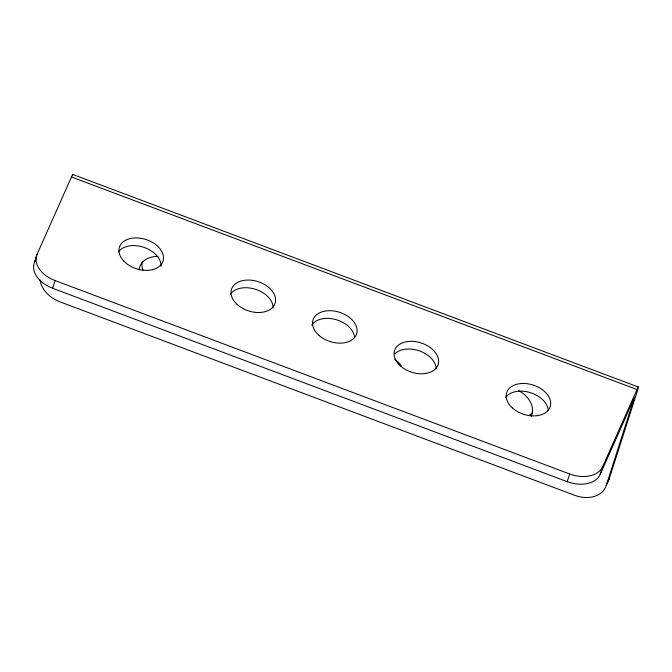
<?xml version="1.0" encoding="UTF-8"?>
<svg xmlns="http://www.w3.org/2000/svg" width="672" height="672" viewBox="0 0 672 672"><rect width="100%" height="100%" fill="white"/><g stroke="black" fill="none" stroke-linecap="round" stroke-linejoin="round"><path stroke-width="1.01" d="M40.068 279.947A27.25 20.126 24 0 0 59.984 301.854L574.56 495.264A27.25 20.126 24 0 0 606.194 485.621L634.544 397.228L600.163 474.457A27.25 18.32 17.8 0 1 567.21 481.673L52.634 288.263A27.25 18.32 17.8 0 1 34.642 261.895L37.103 254.209L71.484 176.98A10.903 0.588 -69.4 0 1 72.845 175.014M52.634 288.263L55.104 280.577A27.25 18.32 17.8 0 1 37.103 254.209M567.21 481.673L569.68 473.987A27.25 18.32 17.8 0 0 602.624 466.771L637.006 389.542L71.484 176.98M600.163 474.457L602.624 466.771M606.194 485.621L609.185 478.909L637.535 390.516A10.903 0.588 -69.4 0 0 637.006 389.542M34.642 261.895L36.758 257.132M72.878 174.485L638.4 387.047M55.104 280.577L569.68 473.987M532.678 412.104A24.528 18.11 24 0 1 529.057 415.414M142.901 270.27A24.528 18.11 24 0 1 142.346 261.383M518.7 390.634A24.528 18.11 24 0 1 531.208 416.396M139.028 270.001A24.528 18.11 24 0 1 157.87 256.486M394.758 359.352A22.344 16.506 24 0 1 401.772 366.568M505.554 397.555A22.89 15.389 17.8 0 1 530.25 392.591A22.89 15.389 17.8 0 1 548.243 410.668M394.825 353.825A22.89 15.389 17.8 0 1 419.588 350.935A22.89 15.389 17.8 0 1 436.153 368.533M311.707 325.147A22.89 15.389 17.8 0 1 336.034 319.637A22.89 15.389 17.8 0 1 354.614 337.453M230.437 294.143A22.89 15.389 17.8 0 1 255.696 289.363A22.89 15.389 17.8 0 1 273.126 308.078M118.432 251.899A22.89 15.389 17.8 0 1 143.951 247.346A22.89 15.389 17.8 0 1 161.02 266.305M609.185 478.909A27.25 20.126 24 0 1 607.177 482.941M123.791 261.08A22.89 15.389 17.8 0 0 161.977 263.39A22.89 15.389 17.8 0 0 137.869 237.964A22.89 15.389 17.8 0 0 123.791 261.08M237.157 304.466A22.89 15.389 17.8 0 0 274.697 304.315A22.89 15.389 17.8 0 0 248.035 280.039A22.89 15.389 17.8 0 0 237.157 304.466M319.116 335.496A22.89 15.389 17.8 0 0 356.378 334.564A22.89 15.389 17.8 0 0 328.952 310.691A22.89 15.389 17.8 0 0 319.116 335.496M400.193 365.744A22.89 15.389 17.8 0 0 437.724 365.593A22.89 15.389 17.8 0 0 411.071 341.317A22.89 15.389 17.8 0 0 400.193 365.744M512.282 407.87A22.89 15.389 17.8 0 0 549.814 407.728A22.89 15.389 17.8 0 0 523.152 383.452A22.89 15.389 17.8 0 0 512.282 407.87"/></g></svg>
